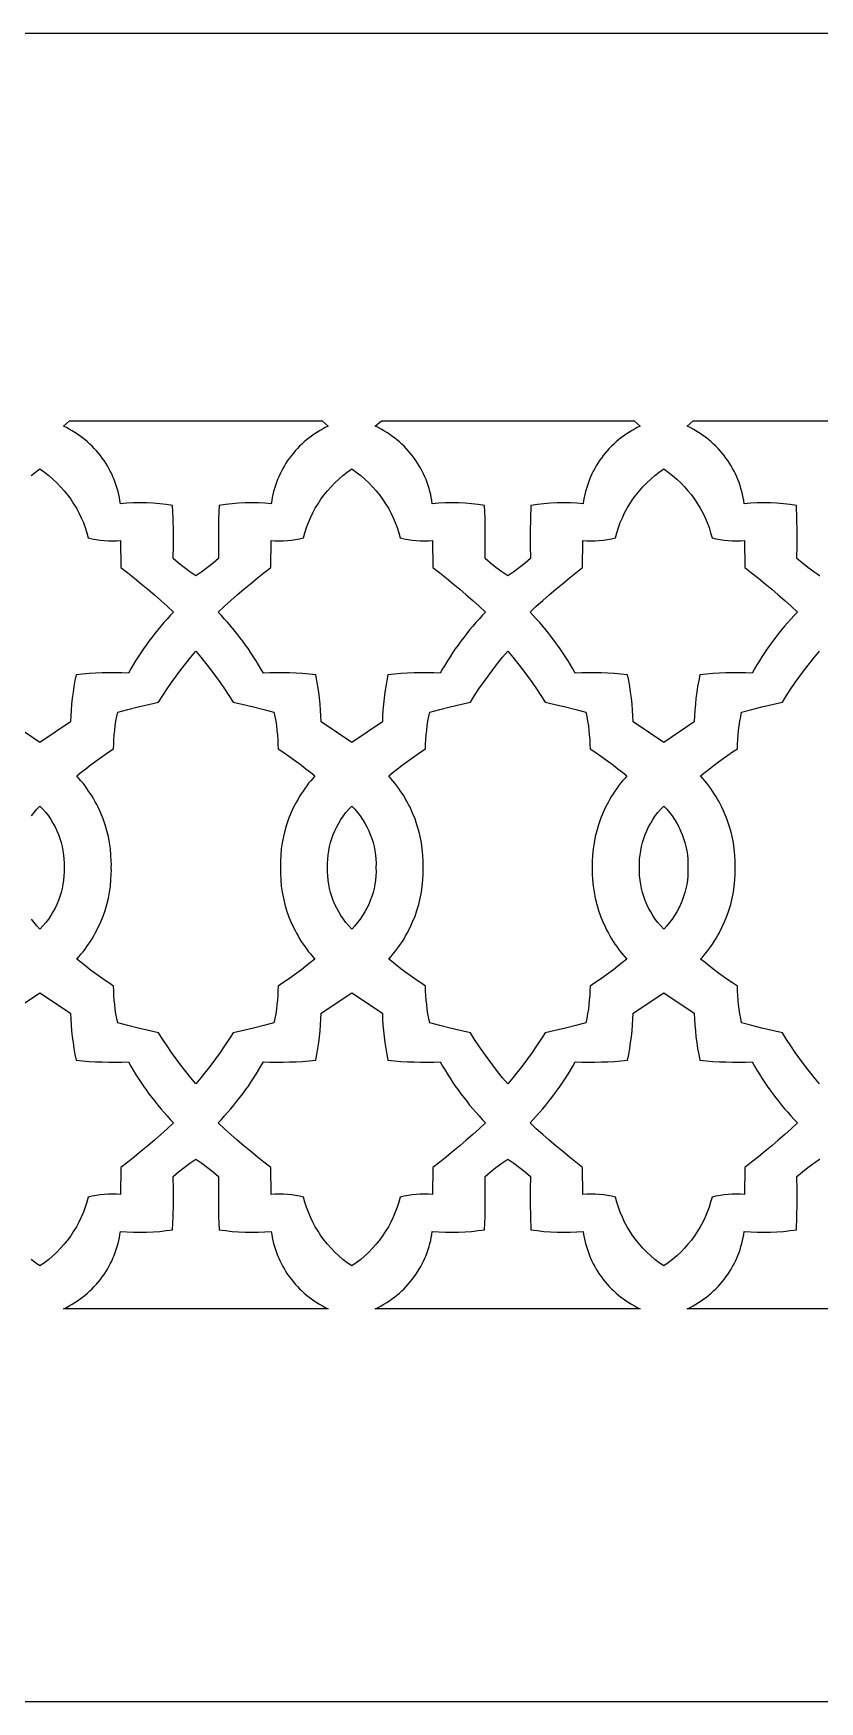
# Model space of a CAD drawing. Extents: x -445 to 570, y -1313 to 85.
# Drawn here: x 314.9 to 395.1, y -955.7 to -785.7 of the extents above; entities that cross this region are included whole.
import ezdxf

# ---------------------------------------------------------------- set-up
doc = ezdxf.new("R2010")
doc.units = 0
doc.layers.add('LAYER_1', color=18, linetype='CONTINUOUS')

msp = doc.modelspace()

# ---------------------------------------------------------------- linework, layer by layer
at = {"layer": 'LAYER_1'}
for points in [[(-320.41, -955.72), (569.59, -955.72), (569.59, -785.72), (-320.41, -785.72)], [(344.96, -825.75), (344.66, -825.9), (344.37, -826.05), (344.08, -826.22), (343.8, -826.39), (343.53, -826.57), (343.26, -826.76), (343.01, -826.95), (342.75, -827.15), (342.51, -827.36), (342.27, -827.58), (342.04, -827.8), (341.82, -828.03), (341.6, -828.26), (341.4, -828.5), (341.2, -828.75), (341.01, -829), (340.82, -829.26), (340.65, -829.52), (340.49, -829.79), (340.33, -830.06), (340.18, -830.34), (340.04, -830.62), (339.91, -830.91), (339.79, -831.2), (339.68, -831.49), (339.57, -831.79), (339.48, -832.09), (339.39, -832.4), (339.32, -832.7), (339.25, -833.02), (339.2, -833.33), (339.15, -833.65), (338.49, -833.6), (337.82, -833.56), (337.15, -833.55), (336.48, -833.57), (335.81, -833.6), (335.15, -833.65), (334.48, -833.72), (333.82, -833.82), (333.78, -835.17), (333.75, -836.52), (333.75, -837.87), (333.78, -839.23), (333.22, -839.71), (332.65, -840.16), (332.06, -840.6), (331.46, -841.01), (331.46, -841.01), (330.85, -840.6), (330.26, -840.16), (329.69, -839.71), (329.14, -839.23), (329.16, -837.87), (329.16, -836.52), (329.14, -835.17), (329.09, -833.82), (328.43, -833.72), (327.77, -833.65), (327.1, -833.6), (326.43, -833.57), (325.76, -833.55), (325.1, -833.56), (324.43, -833.6), (323.76, -833.65), (323.71, -833.33), (323.66, -833.02), (323.59, -832.7), (323.52, -832.4), (323.44, -832.09), (323.34, -831.79), (323.24, -831.49), (323.13, -831.2), (323, -830.91), (322.87, -830.62), (322.73, -830.34), (322.59, -830.06), (322.43, -829.79), (322.26, -829.52), (322.09, -829.26), (321.91, -829), (321.72, -828.75), (321.52, -828.5), (321.31, -828.26), (321.1, -828.03), (320.87, -827.8), (320.64, -827.58), (320.41, -827.36), (320.16, -827.15), (319.91, -826.95), (319.65, -826.76), (319.38, -826.57), (319.11, -826.39), (318.83, -826.22), (318.54, -826.05), (318.25, -825.9), (317.95, -825.75), (318.56, -825.22), (344.35, -825.22)], [(376.78, -825.75), (376.48, -825.9), (376.19, -826.05), (375.9, -826.22), (375.62, -826.39), (375.34, -826.57), (375.08, -826.76), (374.82, -826.95), (374.57, -827.15), (374.32, -827.36), (374.08, -827.58), (373.85, -827.8), (373.63, -828.03), (373.42, -828.26), (373.21, -828.5), (373.01, -828.75), (372.82, -829), (372.64, -829.26), (372.46, -829.52), (372.3, -829.79), (372.14, -830.06), (371.99, -830.34), (371.85, -830.62), (371.72, -830.91), (371.6, -831.2), (371.49, -831.49), (371.39, -831.79), (371.29, -832.09), (371.21, -832.4), (371.13, -832.7), (371.07, -833.02), (371.01, -833.33), (370.97, -833.65), (370.3, -833.6), (369.63, -833.56), (368.96, -833.55), (368.3, -833.57), (367.63, -833.6), (366.96, -833.65), (366.3, -833.72), (365.64, -833.82), (365.59, -835.17), (365.57, -836.52), (365.57, -837.87), (365.59, -839.23), (365.04, -839.71), (364.47, -840.16), (363.88, -840.6), (363.27, -841.01), (363.27, -841.01), (362.66, -840.6), (362.07, -840.16), (361.5, -839.71), (360.95, -839.23), (360.97, -837.87), (360.97, -836.52), (360.95, -835.17), (360.91, -833.82), (360.24, -833.72), (359.58, -833.65), (358.91, -833.6), (358.25, -833.57), (357.58, -833.55), (356.91, -833.56), (356.24, -833.6), (355.57, -833.65), (355.53, -833.33), (355.47, -833.02), (355.41, -832.7), (355.33, -832.4), (355.25, -832.09), (355.16, -831.79), (355.05, -831.49), (354.94, -831.2), (354.82, -830.91), (354.69, -830.62), (354.55, -830.34), (354.4, -830.06), (354.24, -829.79), (354.08, -829.52), (353.9, -829.26), (353.72, -829), (353.53, -828.75), (353.33, -828.5), (353.12, -828.26), (352.91, -828.03), (352.69, -827.8), (352.46, -827.58), (352.22, -827.36), (351.97, -827.15), (351.72, -826.95), (351.46, -826.76), (351.2, -826.57), (350.92, -826.39), (350.64, -826.22), (350.36, -826.05), (350.06, -825.9), (349.76, -825.75), (350.38, -825.22), (376.16, -825.22)], [(347.82, -830.44), (348.27, -830.78), (348.69, -831.15), (349.09, -831.53), (349.48, -831.92), (349.84, -832.33), (350.18, -832.76), (350.51, -833.2), (350.81, -833.65), (351.09, -834.12), (351.35, -834.59), (351.58, -835.08), (351.79, -835.58), (351.98, -836.09), (352.15, -836.61), (352.29, -837.14), (352.7, -837.23), (353.11, -837.31), (353.52, -837.37), (353.93, -837.41), (354.35, -837.44), (354.76, -837.45), (355.18, -837.44), (355.6, -837.41), (355.63, -840.16), (356.33, -840.7), (357.02, -841.25), (357.7, -841.8), (358.38, -842.37), (359.04, -842.94), (359.71, -843.52), (360.36, -844.1), (361, -844.7), (360.67, -845.05), (360.34, -845.41), (360.01, -845.77), (359.7, -846.14), (359.38, -846.51), (359.08, -846.89), (358.78, -847.27), (358.49, -847.66), (358.2, -848.05), (357.92, -848.45), (357.65, -848.85), (357.38, -849.25), (357.12, -849.66), (356.87, -850.07), (356.62, -850.49), (356.38, -850.91), (355.72, -850.89), (355.05, -850.88), (354.38, -850.89), (353.71, -850.9), (353.05, -850.93), (352.38, -850.97), (351.72, -851.02), (351.05, -851.08), (350.93, -851.68), (350.83, -852.27), (350.74, -852.87), (350.66, -853.47), (350.6, -854.07), (350.54, -854.68), (350.5, -855.28), (350.48, -855.89), (347.36, -857.97), (344.25, -855.89), (344.22, -855.28), (344.18, -854.68), (344.13, -854.07), (344.07, -853.47), (343.99, -852.87), (343.9, -852.27), (343.79, -851.68), (343.68, -851.08), (343.01, -851.02), (342.35, -850.97), (341.68, -850.93), (341.01, -850.9), (340.35, -850.89), (339.68, -850.88), (339.01, -850.89), (338.34, -850.91), (338.1, -850.49), (337.86, -850.07), (337.61, -849.66), (337.35, -849.25), (337.08, -848.85), (336.81, -848.45), (336.53, -848.05), (336.24, -847.66), (335.95, -847.27), (335.65, -846.89), (335.34, -846.51), (335.03, -846.14), (334.71, -845.77), (334.39, -845.41), (334.06, -845.05), (333.72, -844.7), (334.37, -844.1), (335.02, -843.52), (335.68, -842.94), (336.35, -842.37), (337.03, -841.8), (337.71, -841.25), (338.4, -840.7), (339.09, -840.16), (339.13, -837.41), (339.55, -837.44), (339.96, -837.45), (340.38, -837.44), (340.79, -837.41), (341.21, -837.37), (341.62, -837.31), (342.03, -837.23), (342.43, -837.14), (342.58, -836.61), (342.74, -836.09), (342.93, -835.58), (343.15, -835.08), (343.38, -834.59), (343.64, -834.12), (343.92, -833.65), (344.22, -833.2), (344.54, -832.76), (344.89, -832.33), (345.25, -831.92), (345.64, -831.53), (346.04, -831.15), (346.46, -830.78), (346.9, -830.44), (347.36, -830.11)], [(379.64, -830.44), (380.08, -830.78), (380.5, -831.15), (380.91, -831.53), (381.29, -831.92), (381.65, -832.33), (382, -832.76), (382.32, -833.2), (382.62, -833.65), (382.9, -834.12), (383.16, -834.59), (383.4, -835.08), (383.61, -835.58), (383.8, -836.09), (383.96, -836.61), (384.11, -837.14), (384.51, -837.23), (384.92, -837.31), (385.33, -837.37), (385.75, -837.41), (386.16, -837.44), (386.58, -837.45), (387, -837.44), (387.41, -837.41), (387.45, -840.16), (388.14, -840.7), (388.83, -841.25), (389.52, -841.8), (390.19, -842.37), (390.86, -842.94), (391.52, -843.52), (392.17, -844.1), (392.82, -844.7), (392.48, -845.05), (392.15, -845.41), (391.83, -845.77), (391.51, -846.14), (391.2, -846.51), (390.89, -846.89), (390.59, -847.27), (390.3, -847.66), (390.01, -848.05), (389.73, -848.45), (389.46, -848.85), (389.2, -849.25), (388.94, -849.66), (388.68, -850.07), (388.44, -850.49), (388.2, -850.91), (387.53, -850.89), (386.86, -850.88), (386.2, -850.89), (385.53, -850.9), (384.86, -850.93), (384.2, -850.97), (383.53, -851.02), (382.87, -851.08), (382.75, -851.68), (382.64, -852.27), (382.55, -852.87), (382.47, -853.47), (382.41, -854.07), (382.36, -854.68), (382.32, -855.28), (382.29, -855.89), (379.18, -857.97), (376.06, -855.89), (376.04, -855.28), (376, -854.68), (375.95, -854.07), (375.88, -853.47), (375.8, -852.87), (375.71, -852.27), (375.61, -851.68), (375.49, -851.08), (374.82, -851.02), (374.16, -850.97), (373.49, -850.93), (372.83, -850.9), (372.16, -850.89), (371.49, -850.88), (370.82, -850.89), (370.16, -850.91), (369.92, -850.49), (369.67, -850.07), (369.42, -849.66), (369.16, -849.25), (368.89, -848.85), (368.62, -848.45), (368.34, -848.05), (368.05, -847.66), (367.76, -847.27), (367.46, -846.89), (367.16, -846.51), (366.85, -846.14), (366.53, -845.77), (366.2, -845.41), (365.87, -845.05), (365.54, -844.7), (366.18, -844.1), (366.84, -843.52), (367.5, -842.94), (368.16, -842.37), (368.84, -841.8), (369.52, -841.25), (370.21, -840.7), (370.91, -840.16), (370.94, -837.41), (371.36, -837.44), (371.78, -837.45), (372.19, -837.44), (372.61, -837.41), (373.02, -837.37), (373.43, -837.31), (373.84, -837.23), (374.25, -837.14), (374.39, -836.61), (374.56, -836.09), (374.75, -835.58), (374.96, -835.08), (375.19, -834.59), (375.45, -834.12), (375.73, -833.65), (376.03, -833.2), (376.36, -832.76), (376.7, -832.33), (377.06, -831.92), (377.45, -831.53), (377.85, -831.15), (378.28, -830.78), (378.72, -830.44), (379.18, -830.11)], [(331.98, -849.3), (332.49, -849.93), (332.99, -850.57), (333.47, -851.21), (333.94, -851.87), (334.39, -852.53), (334.83, -853.21), (335.26, -853.89), (336.3, -854.12), (337.35, -854.36), (338.38, -854.61), (339.42, -854.89), (339.51, -855.35), (339.6, -855.81), (339.67, -856.28), (339.73, -856.75), (339.78, -857.22), (339.81, -857.69), (339.83, -858.16), (339.84, -858.63), (340.33, -858.95), (340.81, -859.28), (341.29, -859.62), (341.76, -859.96), (342.23, -860.31), (342.69, -860.66), (343.15, -861.02), (343.6, -861.39), (343.38, -861.64), (343.17, -861.89), (342.96, -862.14), (342.77, -862.4), (342.57, -862.66), (342.39, -862.93), (342.21, -863.2), (342.04, -863.47), (341.88, -863.75), (341.72, -864.03), (341.42, -864.59), (341.16, -865.17), (340.92, -865.76), (340.71, -866.36), (340.53, -866.97), (340.38, -867.58), (340.26, -868.2), (340.17, -868.83), (340.11, -869.46), (340.08, -870.09), (340.08, -870.41), (340.08, -870.72), (340.08, -871.04), (340.08, -871.36), (340.11, -871.99), (340.17, -872.62), (340.26, -873.24), (340.38, -873.86), (340.53, -874.48), (340.71, -875.09), (340.92, -875.68), (341.16, -876.27), (341.42, -876.85), (341.57, -877.14), (341.72, -877.42), (341.88, -877.7), (342.04, -877.98), (342.21, -878.25), (342.39, -878.52), (342.57, -878.78), (342.77, -879.05), (342.96, -879.3), (343.17, -879.56), (343.38, -879.81), (343.6, -880.05), (343.15, -880.42), (342.69, -880.78), (342.23, -881.14), (341.76, -881.49), (341.29, -881.83), (340.81, -882.16), (340.33, -882.49), (339.84, -882.82), (339.83, -883.29), (339.81, -883.76), (339.78, -884.23), (339.73, -884.7), (339.67, -885.17), (339.6, -885.63), (339.51, -886.1), (339.42, -886.56), (338.38, -886.83), (337.35, -887.09), (336.3, -887.33), (335.26, -887.56), (334.83, -888.24), (334.39, -888.91), (333.94, -889.58), (333.47, -890.23), (332.99, -890.88), (332.49, -891.52), (331.98, -892.14), (331.46, -892.76), (330.93, -892.14), (330.42, -891.52), (329.92, -890.88), (329.44, -890.23), (328.97, -889.58), (328.52, -888.91), (328.08, -888.24), (327.66, -887.56), (326.61, -887.33), (325.57, -887.09), (324.53, -886.83), (323.5, -886.56), (323.4, -886.1), (323.31, -885.63), (323.24, -885.17), (323.18, -884.7), (323.13, -884.23), (323.1, -883.76), (323.08, -883.29), (323.07, -882.82), (322.58, -882.49), (322.1, -882.16), (321.62, -881.83), (321.15, -881.49), (320.68, -881.14), (320.22, -880.78), (319.76, -880.42), (319.31, -880.05), (319.53, -879.81), (319.74, -879.56), (319.95, -879.3), (320.15, -879.05), (320.34, -878.78), (320.52, -878.52), (320.7, -878.25), (320.87, -877.98), (321.04, -877.7), (321.2, -877.42), (321.49, -876.85), (321.75, -876.27), (321.99, -875.68), (322.2, -875.09), (322.38, -874.48), (322.53, -873.86), (322.65, -873.24), (322.74, -872.62), (322.8, -871.99), (322.83, -871.36), (322.84, -871.04), (322.83, -870.72), (322.84, -870.41), (322.83, -870.09), (322.8, -869.46), (322.74, -868.83), (322.65, -868.2), (322.53, -867.58), (322.38, -866.97), (322.2, -866.36), (321.99, -865.76), (321.75, -865.17), (321.49, -864.59), (321.35, -864.31), (321.2, -864.03), (321.04, -863.75), (320.87, -863.47), (320.7, -863.2), (320.52, -862.93), (320.34, -862.66), (320.15, -862.4), (319.95, -862.14), (319.74, -861.89), (319.53, -861.64), (319.31, -861.39), (319.76, -861.02), (320.22, -860.66), (320.68, -860.31), (321.15, -859.96), (321.62, -859.62), (322.1, -859.28), (322.58, -858.95), (323.07, -858.63), (323.08, -858.16), (323.1, -857.69), (323.13, -857.22), (323.18, -856.75), (323.24, -856.28), (323.31, -855.81), (323.4, -855.35), (323.5, -854.89), (324.53, -854.61), (325.57, -854.36), (326.61, -854.12), (327.66, -853.89), (328.08, -853.21), (328.52, -852.53), (328.97, -851.87), (329.44, -851.21), (329.92, -850.57), (330.42, -849.93), (330.93, -849.3), (331.46, -848.69)], [(363.8, -849.3), (364.31, -849.93), (364.8, -850.57), (365.29, -851.21), (365.75, -851.87), (366.21, -852.53), (366.65, -853.21), (367.07, -853.89), (368.12, -854.12), (369.16, -854.36), (370.2, -854.61), (371.23, -854.89), (371.33, -855.35), (371.41, -855.81), (371.49, -856.28), (371.55, -856.75), (371.59, -857.22), (371.63, -857.69), (371.65, -858.16), (371.66, -858.63), (372.14, -858.95), (372.63, -859.28), (373.1, -859.62), (373.58, -859.96), (374.04, -860.31), (374.51, -860.66), (374.96, -861.02), (375.42, -861.39), (375.2, -861.64), (374.98, -861.89), (374.78, -862.14), (374.58, -862.4), (374.39, -862.66), (374.2, -862.93), (374.02, -863.2), (373.85, -863.47), (373.69, -863.75), (373.53, -864.03), (373.24, -864.59), (372.97, -865.17), (372.74, -865.76), (372.53, -866.36), (372.35, -866.97), (372.2, -867.58), (372.08, -868.2), (371.99, -868.83), (371.93, -869.46), (371.89, -870.09), (371.89, -870.41), (371.89, -870.72), (371.89, -871.04), (371.89, -871.36), (371.93, -871.99), (371.99, -872.62), (372.08, -873.24), (372.2, -873.86), (372.35, -874.48), (372.53, -875.09), (372.74, -875.68), (372.97, -876.27), (373.24, -876.85), (373.38, -877.14), (373.53, -877.42), (373.69, -877.7), (373.85, -877.98), (374.02, -878.25), (374.2, -878.52), (374.39, -878.78), (374.58, -879.05), (374.78, -879.3), (374.98, -879.56), (375.2, -879.81), (375.42, -880.05), (374.96, -880.42), (374.51, -880.78), (374.04, -881.14), (373.58, -881.49), (373.1, -881.83), (372.63, -882.16), (372.14, -882.49), (371.66, -882.82), (371.65, -883.29), (371.63, -883.76), (371.59, -884.23), (371.55, -884.7), (371.49, -885.17), (371.41, -885.63), (371.33, -886.1), (371.23, -886.56), (370.2, -886.83), (369.16, -887.09), (368.12, -887.33), (367.07, -887.56), (366.65, -888.24), (366.21, -888.91), (365.75, -889.58), (365.29, -890.23), (364.8, -890.88), (364.31, -891.52), (363.8, -892.14), (363.27, -892.76), (362.75, -892.14), (362.24, -891.52), (361.74, -890.88), (361.26, -890.23), (360.79, -889.58), (360.33, -888.91), (359.89, -888.24), (359.47, -887.56), (358.42, -887.33), (357.38, -887.09), (356.34, -886.83), (355.31, -886.56), (355.21, -886.1), (355.13, -885.63), (355.06, -885.17), (355, -884.7), (354.95, -884.23), (354.91, -883.76), (354.89, -883.29), (354.88, -882.82), (354.4, -882.49), (353.92, -882.16), (353.44, -881.83), (352.97, -881.49), (352.5, -881.14), (352.04, -880.78), (351.58, -880.42), (351.13, -880.05), (351.34, -879.81), (351.56, -879.56), (351.76, -879.3), (351.96, -879.05), (352.15, -878.78), (352.34, -878.52), (352.52, -878.25), (352.69, -877.98), (352.85, -877.7), (353.01, -877.42), (353.3, -876.85), (353.57, -876.27), (353.81, -875.68), (354.01, -875.09), (354.19, -874.48), (354.34, -873.86), (354.46, -873.24), (354.55, -872.62), (354.62, -871.99), (354.65, -871.36), (354.65, -871.04), (354.65, -870.72), (354.65, -870.41), (354.65, -870.09), (354.62, -869.46), (354.55, -868.83), (354.46, -868.2), (354.34, -867.58), (354.19, -866.97), (354.01, -866.36), (353.81, -865.76), (353.57, -865.17), (353.3, -864.59), (353.16, -864.31), (353.01, -864.03), (352.85, -863.75), (352.69, -863.47), (352.52, -863.2), (352.34, -862.93), (352.15, -862.66), (351.96, -862.4), (351.76, -862.14), (351.56, -861.89), (351.34, -861.64), (351.13, -861.39), (351.58, -861.02), (352.04, -860.66), (352.5, -860.31), (352.97, -859.96), (353.44, -859.62), (353.92, -859.28), (354.4, -858.95), (354.88, -858.63), (354.89, -858.16), (354.91, -857.69), (354.95, -857.22), (355, -856.75), (355.06, -856.28), (355.13, -855.81), (355.21, -855.35), (355.31, -854.89), (356.34, -854.61), (357.38, -854.36), (358.42, -854.12), (359.47, -853.89), (359.89, -853.21), (360.33, -852.53), (360.79, -851.87), (361.26, -851.21), (361.74, -850.57), (362.24, -849.93), (362.75, -849.3), (363.27, -848.69)], [(347.67, -864.78), (347.95, -865.12), (348.22, -865.47), (348.47, -865.83), (348.69, -866.2), (348.9, -866.58), (349.09, -866.97), (349.25, -867.36), (349.4, -867.76), (349.53, -868.17), (349.63, -868.59), (349.72, -869.01), (349.78, -869.43), (349.82, -869.86), (349.84, -870.29), (349.83, -870.72), (349.84, -871.15), (349.82, -871.58), (349.78, -872.01), (349.72, -872.44), (349.63, -872.86), (349.53, -873.27), (349.4, -873.68), (349.25, -874.08), (349.09, -874.48), (348.9, -874.87), (348.69, -875.25), (348.47, -875.62), (348.22, -875.98), (347.95, -876.33), (347.67, -876.67), (347.36, -876.99), (347.06, -876.67), (346.77, -876.33), (346.51, -875.98), (346.26, -875.62), (346.03, -875.25), (345.83, -874.87), (345.64, -874.48), (345.47, -874.08), (345.33, -873.68), (345.2, -873.27), (345.1, -872.86), (345.01, -872.44), (344.95, -872.01), (344.91, -871.58), (344.89, -871.15), (344.89, -870.72), (344.89, -870.29), (344.91, -869.86), (344.95, -869.43), (345.01, -869.01), (345.1, -868.59), (345.2, -868.17), (345.33, -867.76), (345.47, -867.36), (345.64, -866.97), (345.83, -866.58), (346.03, -866.2), (346.26, -865.83), (346.51, -865.47), (346.77, -865.12), (347.06, -864.78), (347.36, -864.46)], [(379.48, -864.78), (379.77, -865.12), (380.03, -865.47), (380.28, -865.83), (380.51, -866.2), (380.71, -866.58), (380.9, -866.97), (381.07, -867.36), (381.21, -867.76), (381.34, -868.17), (381.45, -868.59), (381.53, -869.01), (381.59, -869.43), (381.63, -869.86), (381.65, -870.29), (381.65, -870.72), (381.65, -871.15), (381.63, -871.58), (381.59, -872.01), (381.53, -872.44), (381.45, -872.86), (381.34, -873.27), (381.21, -873.68), (381.07, -874.08), (380.9, -874.48), (380.71, -874.87), (380.51, -875.25), (380.28, -875.62), (380.03, -875.98), (379.77, -876.33), (379.48, -876.67), (379.18, -876.99), (378.87, -876.67), (378.59, -876.33), (378.32, -875.98), (378.08, -875.62), (377.85, -875.25), (377.64, -874.87), (377.45, -874.48), (377.29, -874.08), (377.14, -873.68), (377.01, -873.27), (376.91, -872.86), (376.83, -872.44), (376.76, -872.01), (376.72, -871.58), (376.7, -871.15), (376.71, -870.72), (376.7, -870.29), (376.72, -869.86), (376.76, -869.43), (376.83, -869.01), (376.91, -868.59), (377.01, -868.17), (377.14, -867.76), (377.29, -867.36), (377.45, -866.97), (377.64, -866.58), (377.85, -866.2), (378.08, -865.83), (378.32, -865.47), (378.59, -865.12), (378.87, -864.78), (379.18, -864.46)], [(350.48, -885.56), (350.5, -886.17), (350.54, -886.77), (350.6, -887.37), (350.66, -887.97), (350.74, -888.57), (350.83, -889.17), (350.93, -889.77), (351.05, -890.36), (351.72, -890.43), (352.38, -890.48), (353.05, -890.52), (353.71, -890.54), (354.38, -890.56), (355.05, -890.56), (355.72, -890.56), (356.38, -890.53), (356.62, -890.96), (356.87, -891.37), (357.12, -891.79), (357.38, -892.19), (357.65, -892.6), (357.92, -893), (358.2, -893.39), (358.49, -893.79), (358.78, -894.17), (359.08, -894.55), (359.38, -894.93), (359.7, -895.31), (360.01, -895.67), (360.34, -896.04), (360.67, -896.4), (361, -896.75), (360.36, -897.34), (359.71, -897.93), (359.04, -898.51), (358.38, -899.08), (357.7, -899.64), (357.02, -900.2), (356.33, -900.75), (355.63, -901.29), (355.6, -904.03), (355.18, -904.01), (354.76, -904), (354.35, -904.01), (353.93, -904.03), (353.52, -904.08), (353.11, -904.14), (352.7, -904.21), (352.29, -904.31), (352.15, -904.83), (351.98, -905.35), (351.79, -905.86), (351.58, -906.36), (351.35, -906.85), (351.09, -907.33), (350.81, -907.79), (350.51, -908.25), (350.18, -908.69), (349.84, -909.11), (349.48, -909.52), (349.09, -909.92), (348.69, -910.3), (348.27, -910.66), (347.82, -911.01), (347.36, -911.33), (346.9, -911.01), (346.46, -910.66), (346.04, -910.3), (345.64, -909.92), (345.25, -909.52), (344.89, -909.11), (344.54, -908.69), (344.22, -908.25), (343.92, -907.79), (343.64, -907.33), (343.38, -906.85), (343.15, -906.36), (342.93, -905.86), (342.74, -905.35), (342.58, -904.83), (342.43, -904.31), (342.03, -904.21), (341.62, -904.14), (341.21, -904.08), (340.79, -904.03), (340.38, -904.01), (339.96, -904), (339.55, -904.01), (339.13, -904.03), (339.09, -901.29), (338.4, -900.75), (337.71, -900.2), (337.03, -899.64), (336.35, -899.08), (335.68, -898.51), (335.02, -897.93), (334.37, -897.34), (333.72, -896.75), (334.06, -896.4), (334.39, -896.04), (334.71, -895.67), (335.03, -895.31), (335.34, -894.93), (335.65, -894.55), (335.95, -894.17), (336.24, -893.79), (336.53, -893.39), (336.81, -893), (337.08, -892.6), (337.35, -892.19), (337.61, -891.79), (337.86, -891.37), (338.1, -890.96), (338.34, -890.53), (339.01, -890.56), (339.68, -890.56), (340.35, -890.56), (341.01, -890.54), (341.68, -890.52), (342.35, -890.48), (343.01, -890.43), (343.68, -890.36), (343.79, -889.77), (343.9, -889.17), (343.99, -888.57), (344.07, -887.97), (344.13, -887.37), (344.18, -886.77), (344.22, -886.17), (344.25, -885.56), (347.36, -883.48)], [(382.29, -885.56), (382.32, -886.17), (382.36, -886.77), (382.41, -887.37), (382.47, -887.97), (382.55, -888.57), (382.64, -889.17), (382.75, -889.77), (382.87, -890.36), (383.53, -890.43), (384.2, -890.48), (384.86, -890.52), (385.53, -890.54), (386.2, -890.56), (386.86, -890.56), (387.53, -890.56), (388.2, -890.53), (388.44, -890.96), (388.68, -891.37), (388.94, -891.79), (389.2, -892.19), (389.46, -892.6), (389.73, -893), (390.01, -893.39), (390.3, -893.79), (390.59, -894.17), (390.89, -894.55), (391.2, -894.93), (391.51, -895.31), (391.83, -895.67), (392.15, -896.04), (392.48, -896.4), (392.82, -896.75), (392.17, -897.34), (391.52, -897.93), (390.86, -898.51), (390.19, -899.08), (389.52, -899.64), (388.83, -900.2), (388.14, -900.75), (387.45, -901.29), (387.41, -904.03), (387, -904.01), (386.58, -904), (386.16, -904.01), (385.75, -904.03), (385.33, -904.08), (384.92, -904.14), (384.51, -904.21), (384.11, -904.31), (383.96, -904.83), (383.8, -905.35), (383.61, -905.86), (383.4, -906.36), (383.16, -906.85), (382.9, -907.33), (382.62, -907.79), (382.32, -908.25), (382, -908.69), (381.65, -909.11), (381.29, -909.52), (380.91, -909.92), (380.5, -910.3), (380.08, -910.66), (379.64, -911.01), (379.18, -911.33), (378.72, -911.01), (378.28, -910.66), (377.85, -910.3), (377.45, -909.92), (377.06, -909.52), (376.7, -909.11), (376.36, -908.69), (376.03, -908.25), (375.73, -907.79), (375.45, -907.33), (375.19, -906.85), (374.96, -906.36), (374.75, -905.86), (374.56, -905.35), (374.39, -904.83), (374.25, -904.31), (373.84, -904.21), (373.43, -904.14), (373.02, -904.08), (372.61, -904.03), (372.19, -904.01), (371.78, -904), (371.36, -904.01), (370.94, -904.03), (370.91, -901.29), (370.21, -900.75), (369.52, -900.2), (368.84, -899.64), (368.16, -899.08), (367.5, -898.51), (366.84, -897.93), (366.18, -897.34), (365.54, -896.75), (365.87, -896.4), (366.2, -896.04), (366.53, -895.67), (366.85, -895.31), (367.16, -894.93), (367.46, -894.55), (367.76, -894.17), (368.05, -893.79), (368.34, -893.39), (368.62, -893), (368.89, -892.6), (369.16, -892.19), (369.42, -891.79), (369.67, -891.37), (369.92, -890.96), (370.16, -890.53), (370.82, -890.56), (371.49, -890.56), (372.16, -890.56), (372.83, -890.54), (373.49, -890.52), (374.16, -890.48), (374.82, -890.43), (375.49, -890.36), (375.61, -889.77), (375.71, -889.17), (375.8, -888.57), (375.88, -887.97), (375.95, -887.37), (376, -886.77), (376.04, -886.17), (376.06, -885.56), (379.18, -883.48)], [(332.06, -900.85), (332.65, -901.28), (333.22, -901.74), (333.78, -902.22), (333.75, -903.57), (333.75, -904.92), (333.78, -906.28), (333.82, -907.63), (334.48, -907.72), (335.15, -907.8), (335.81, -907.85), (336.48, -907.88), (337.15, -907.89), (337.82, -907.88), (338.49, -907.85), (339.15, -907.8), (339.2, -908.12), (339.25, -908.43), (339.32, -908.74), (339.39, -909.05), (339.48, -909.36), (339.57, -909.66), (339.68, -909.96), (339.79, -910.25), (339.91, -910.54), (340.04, -910.83), (340.18, -911.11), (340.33, -911.39), (340.49, -911.66), (340.65, -911.93), (340.82, -912.19), (341.01, -912.45), (341.2, -912.7), (341.4, -912.94), (341.6, -913.18), (341.82, -913.42), (342.04, -913.65), (342.27, -913.87), (342.51, -914.09), (342.75, -914.29), (343.01, -914.5), (343.26, -914.69), (343.53, -914.88), (343.8, -915.06), (344.08, -915.23), (344.37, -915.39), (344.66, -915.55), (344.96, -915.7), (317.95, -915.7), (318.25, -915.55), (318.54, -915.39), (318.83, -915.23), (319.11, -915.06), (319.38, -914.88), (319.65, -914.69), (319.91, -914.5), (320.16, -914.29), (320.41, -914.09), (320.64, -913.87), (320.87, -913.65), (321.1, -913.42), (321.31, -913.18), (321.52, -912.94), (321.72, -912.7), (321.91, -912.45), (322.09, -912.19), (322.26, -911.93), (322.43, -911.66), (322.59, -911.39), (322.73, -911.11), (322.87, -910.83), (323, -910.54), (323.13, -910.25), (323.24, -909.96), (323.34, -909.66), (323.44, -909.36), (323.52, -909.05), (323.59, -908.74), (323.66, -908.43), (323.71, -908.12), (323.76, -907.8), (324.43, -907.85), (325.1, -907.88), (325.76, -907.89), (326.43, -907.88), (327.1, -907.85), (327.77, -907.8), (328.43, -907.72), (329.09, -907.63), (329.14, -906.28), (329.16, -904.92), (329.16, -903.57), (329.14, -902.22), (329.69, -901.74), (330.26, -901.28), (330.85, -900.85), (331.46, -900.43), (331.46, -900.43)], [(363.88, -900.85), (364.47, -901.28), (365.04, -901.74), (365.59, -902.22), (365.57, -903.57), (365.57, -904.92), (365.59, -906.28), (365.64, -907.63), (366.3, -907.72), (366.96, -907.8), (367.63, -907.85), (368.3, -907.88), (368.96, -907.89), (369.63, -907.88), (370.3, -907.85), (370.97, -907.8), (371.01, -908.12), (371.07, -908.43), (371.13, -908.74), (371.21, -909.05), (371.29, -909.36), (371.39, -909.66), (371.49, -909.96), (371.6, -910.25), (371.72, -910.54), (371.85, -910.83), (371.99, -911.11), (372.14, -911.39), (372.3, -911.66), (372.46, -911.93), (372.64, -912.19), (372.82, -912.45), (373.01, -912.7), (373.21, -912.94), (373.42, -913.18), (373.63, -913.42), (373.85, -913.65), (374.08, -913.87), (374.32, -914.09), (374.57, -914.29), (374.82, -914.5), (375.08, -914.69), (375.34, -914.88), (375.62, -915.06), (375.9, -915.23), (376.19, -915.39), (376.48, -915.55), (376.78, -915.7), (349.76, -915.7), (350.06, -915.55), (350.36, -915.39), (350.64, -915.23), (350.92, -915.06), (351.2, -914.88), (351.46, -914.69), (351.72, -914.5), (351.97, -914.29), (352.22, -914.09), (352.46, -913.87), (352.69, -913.65), (352.91, -913.42), (353.12, -913.18), (353.33, -912.94), (353.53, -912.7), (353.72, -912.45), (353.9, -912.19), (354.08, -911.93), (354.24, -911.66), (354.4, -911.39), (354.55, -911.11), (354.69, -910.83), (354.82, -910.54), (354.94, -910.25), (355.05, -909.96), (355.16, -909.66), (355.25, -909.36), (355.33, -909.05), (355.41, -908.74), (355.47, -908.43), (355.53, -908.12), (355.57, -907.8), (356.24, -907.85), (356.91, -907.88), (357.58, -907.89), (358.25, -907.88), (358.91, -907.85), (359.58, -907.8), (360.24, -907.72), (360.91, -907.63), (360.95, -906.28), (360.97, -904.92), (360.97, -903.57), (360.95, -902.22), (361.5, -901.74), (362.07, -901.28), (362.66, -900.85), (363.27, -900.43), (363.27, -900.43)]]:
    msp.add_lwpolyline(points, close=True, dxfattribs=at)
for points in [[(395.09, -841.01), (395.08, -841.01), (394.48, -840.6), (393.89, -840.16), (393.32, -839.71), (392.76, -839.23), (392.79, -837.87), (392.79, -836.52), (392.76, -835.17), (392.72, -833.82), (392.06, -833.72), (391.39, -833.65), (390.73, -833.6), (390.06, -833.57), (389.39, -833.55), (388.72, -833.56), (388.05, -833.6), (387.39, -833.65), (387.34, -833.33), (387.29, -833.02), (387.22, -832.7), (387.15, -832.4), (387.06, -832.09), (386.97, -831.79), (386.87, -831.49), (386.75, -831.2), (386.63, -830.91), (386.5, -830.62), (386.36, -830.34), (386.21, -830.06), (386.06, -829.79), (385.89, -829.52), (385.72, -829.26), (385.53, -829), (385.34, -828.75), (385.14, -828.5), (384.94, -828.26), (384.72, -828.03), (384.5, -827.8), (384.27, -827.58), (384.03, -827.36), (383.79, -827.15), (383.54, -826.95), (383.28, -826.76), (383.01, -826.57), (382.74, -826.39), (382.46, -826.22), (382.17, -826.05), (381.88, -825.9), (381.58, -825.75), (382.19, -825.22), (407.98, -825.22)], [(314.65, -830.78), (315.09, -830.44), (315.55, -830.11), (316.01, -830.44), (316.45, -830.78), (316.87, -831.15), (317.28, -831.53), (317.66, -831.92), (318.03, -832.33), (318.37, -832.76), (318.69, -833.2), (318.99, -833.65), (319.27, -834.12), (319.53, -834.59), (319.77, -835.08), (319.98, -835.58), (320.17, -836.09), (320.34, -836.61), (320.48, -837.14), (320.88, -837.23), (321.29, -837.31), (321.71, -837.37), (322.12, -837.41), (322.53, -837.44), (322.95, -837.45), (323.37, -837.44), (323.78, -837.41), (323.82, -840.16), (324.52, -840.7), (325.21, -841.25), (325.89, -841.8), (326.56, -842.37), (327.23, -842.94), (327.89, -843.52), (328.54, -844.1), (329.19, -844.7), (328.85, -845.05), (328.52, -845.41), (328.2, -845.77), (327.88, -846.14), (327.57, -846.51), (327.26, -846.89), (326.97, -847.27), (326.67, -847.66), (326.39, -848.05), (326.11, -848.45), (325.83, -848.85), (325.57, -849.25), (325.31, -849.66), (325.05, -850.07), (324.81, -850.49), (324.57, -850.91), (323.9, -850.89), (323.23, -850.88), (322.57, -850.89), (321.9, -850.9), (321.23, -850.93), (320.57, -850.97), (319.9, -851.02), (319.24, -851.08), (319.12, -851.68), (319.02, -852.27), (318.93, -852.87), (318.85, -853.47), (318.78, -854.07), (318.73, -854.68), (318.69, -855.28), (318.66, -855.89), (315.55, -857.97), (312.44, -855.89)], [(395.08, -892.76), (394.56, -892.14), (394.05, -891.52), (393.55, -890.88), (393.07, -890.23), (392.6, -889.58), (392.15, -888.91), (391.71, -888.24), (391.28, -887.56), (390.24, -887.33), (389.2, -887.09), (388.16, -886.83), (387.12, -886.56), (387.03, -886.1), (386.94, -885.63), (386.87, -885.17), (386.81, -884.7), (386.76, -884.23), (386.73, -883.76), (386.71, -883.29), (386.7, -882.82), (386.21, -882.49), (385.73, -882.16), (385.25, -881.83), (384.78, -881.49), (384.31, -881.14), (383.85, -880.78), (383.39, -880.42), (382.94, -880.05), (383.16, -879.81), (383.37, -879.56), (383.58, -879.3), (383.77, -879.05), (383.97, -878.78), (384.15, -878.52), (384.33, -878.25), (384.5, -877.98), (384.67, -877.7), (384.82, -877.42), (385.12, -876.85), (385.38, -876.27), (385.62, -875.68), (385.83, -875.09), (386.01, -874.48), (386.16, -873.86), (386.28, -873.24), (386.37, -872.62), (386.43, -871.99), (386.46, -871.36), (386.46, -871.04), (386.46, -870.72), (386.46, -870.41), (386.46, -870.09), (386.43, -869.46), (386.37, -868.83), (386.28, -868.2), (386.16, -867.58), (386.01, -866.97), (385.83, -866.36), (385.62, -865.76), (385.38, -865.17), (385.12, -864.59), (384.97, -864.31), (384.82, -864.03), (384.67, -863.75), (384.5, -863.47), (384.33, -863.2), (384.15, -862.93), (383.97, -862.66), (383.77, -862.4), (383.58, -862.14), (383.37, -861.89), (383.16, -861.64), (382.94, -861.39), (383.39, -861.02), (383.85, -860.66), (384.31, -860.31), (384.78, -859.96), (385.25, -859.62), (385.73, -859.28), (386.21, -858.95), (386.7, -858.63), (386.71, -858.16), (386.73, -857.69), (386.76, -857.22), (386.81, -856.75), (386.87, -856.28), (386.94, -855.81), (387.03, -855.35), (387.12, -854.89), (388.16, -854.61), (389.2, -854.36), (390.24, -854.12), (391.28, -853.89), (391.71, -853.21), (392.15, -852.53), (392.6, -851.87), (393.07, -851.21), (393.55, -850.57), (394.05, -849.93), (394.56, -849.3), (395.08, -848.69)], [(314.69, -865.47), (314.96, -865.12), (315.25, -864.78), (315.55, -864.46), (315.85, -864.78), (316.14, -865.12), (316.41, -865.47), (316.65, -865.83), (316.88, -866.2), (317.09, -866.58), (317.27, -866.97), (317.44, -867.36), (317.59, -867.76), (317.71, -868.17), (317.82, -868.59), (317.9, -869.01), (317.96, -869.43), (318, -869.86), (318.02, -870.29), (318.02, -870.72), (318.02, -871.15), (318, -871.58), (317.96, -872.01), (317.9, -872.44), (317.82, -872.86), (317.71, -873.27), (317.59, -873.68), (317.44, -874.08), (317.27, -874.48), (317.09, -874.87), (316.88, -875.25), (316.65, -875.62), (316.41, -875.98), (316.14, -876.33), (315.85, -876.67), (315.55, -876.99), (315.25, -876.67), (314.96, -876.33), (314.69, -875.98)], [(312.44, -885.56), (315.55, -883.48), (318.66, -885.56), (318.69, -886.17), (318.73, -886.77), (318.78, -887.37), (318.85, -887.97), (318.93, -888.57), (319.02, -889.17), (319.12, -889.77), (319.24, -890.36), (319.9, -890.43), (320.57, -890.48), (321.23, -890.52), (321.9, -890.54), (322.57, -890.56), (323.23, -890.56), (323.9, -890.56), (324.57, -890.53), (324.81, -890.96), (325.05, -891.37), (325.31, -891.79), (325.57, -892.19), (325.83, -892.6), (326.11, -893), (326.39, -893.39), (326.67, -893.79), (326.97, -894.17), (327.26, -894.55), (327.57, -894.93), (327.88, -895.31), (328.2, -895.67), (328.52, -896.04), (328.85, -896.4), (329.19, -896.75), (328.54, -897.34), (327.89, -897.93), (327.23, -898.51), (326.56, -899.08), (325.89, -899.64), (325.21, -900.2), (324.52, -900.75), (323.82, -901.29), (323.78, -904.03), (323.37, -904.01), (322.95, -904), (322.53, -904.01), (322.12, -904.03), (321.71, -904.08), (321.29, -904.14), (320.88, -904.21), (320.48, -904.31), (320.34, -904.83), (320.17, -905.35), (319.98, -905.86), (319.77, -906.36), (319.53, -906.85), (319.27, -907.33), (318.99, -907.79), (318.69, -908.25), (318.37, -908.69), (318.03, -909.11), (317.66, -909.52), (317.28, -909.92), (316.87, -910.3), (316.45, -910.66), (316.01, -911.01), (315.55, -911.33), (315.09, -911.01), (314.65, -910.66)], [(408.59, -915.7), (381.58, -915.7), (381.88, -915.55), (382.17, -915.39), (382.46, -915.23), (382.74, -915.06), (383.01, -914.88), (383.28, -914.69), (383.54, -914.5), (383.79, -914.29), (384.03, -914.09), (384.27, -913.87), (384.5, -913.65), (384.72, -913.42), (384.94, -913.18), (385.14, -912.94), (385.34, -912.7), (385.53, -912.45), (385.72, -912.19), (385.89, -911.93), (386.06, -911.66), (386.21, -911.39), (386.36, -911.11), (386.5, -910.83), (386.63, -910.54), (386.75, -910.25), (386.87, -909.96), (386.97, -909.66), (387.06, -909.36), (387.15, -909.05), (387.22, -908.74), (387.29, -908.43), (387.34, -908.12), (387.39, -907.8), (388.05, -907.85), (388.72, -907.88), (389.39, -907.89), (390.06, -907.88), (390.73, -907.85), (391.39, -907.8), (392.06, -907.72), (392.72, -907.63), (392.76, -906.28), (392.79, -904.92), (392.79, -903.57), (392.76, -902.22), (393.32, -901.74), (393.89, -901.28), (394.48, -900.85), (395.08, -900.43), (395.09, -900.43)]]:
    msp.add_lwpolyline(points, dxfattribs=at)

doc.saveas('drawing.dxf')
